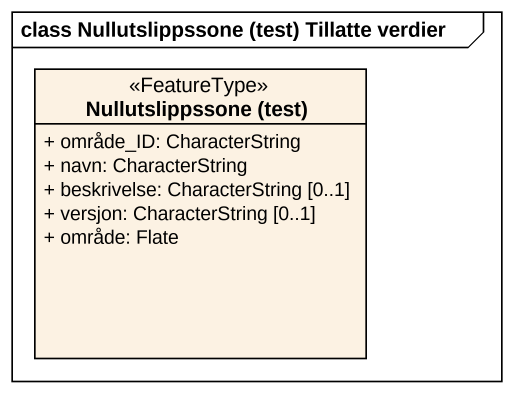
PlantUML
@startuml
mainframe class Nullutslippssone (test) Tillatte verdier
hide circle
hide empty members
skinparam classAttributeIconSize 0
class "Nullutslippssone (test)" as Nullutslippssone_test <<FeatureType>> {
  + område_ID: CharacterString
  + navn: CharacterString
  + beskrivelse: CharacterString [0..1]
  + versjon: CharacterString [0..1]
  + område: Flate
}
@enduml
